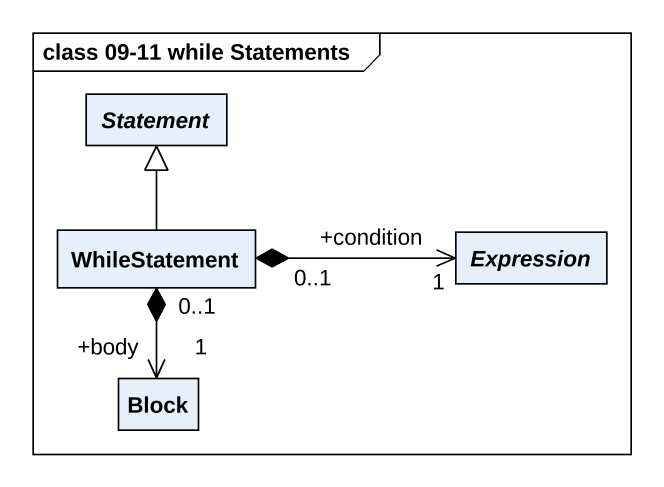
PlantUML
@startuml
mainframe class 09-11 while Statements
hide circle
hide empty members
abstract class Statement
class WhileStatement
abstract class Expression
class Block
WhileStatement -up-|> Statement
WhileStatement "0..1" *-right-> "+condition\n1" Expression
WhileStatement "0..1" *--> "+body\n1" Block
@enduml
